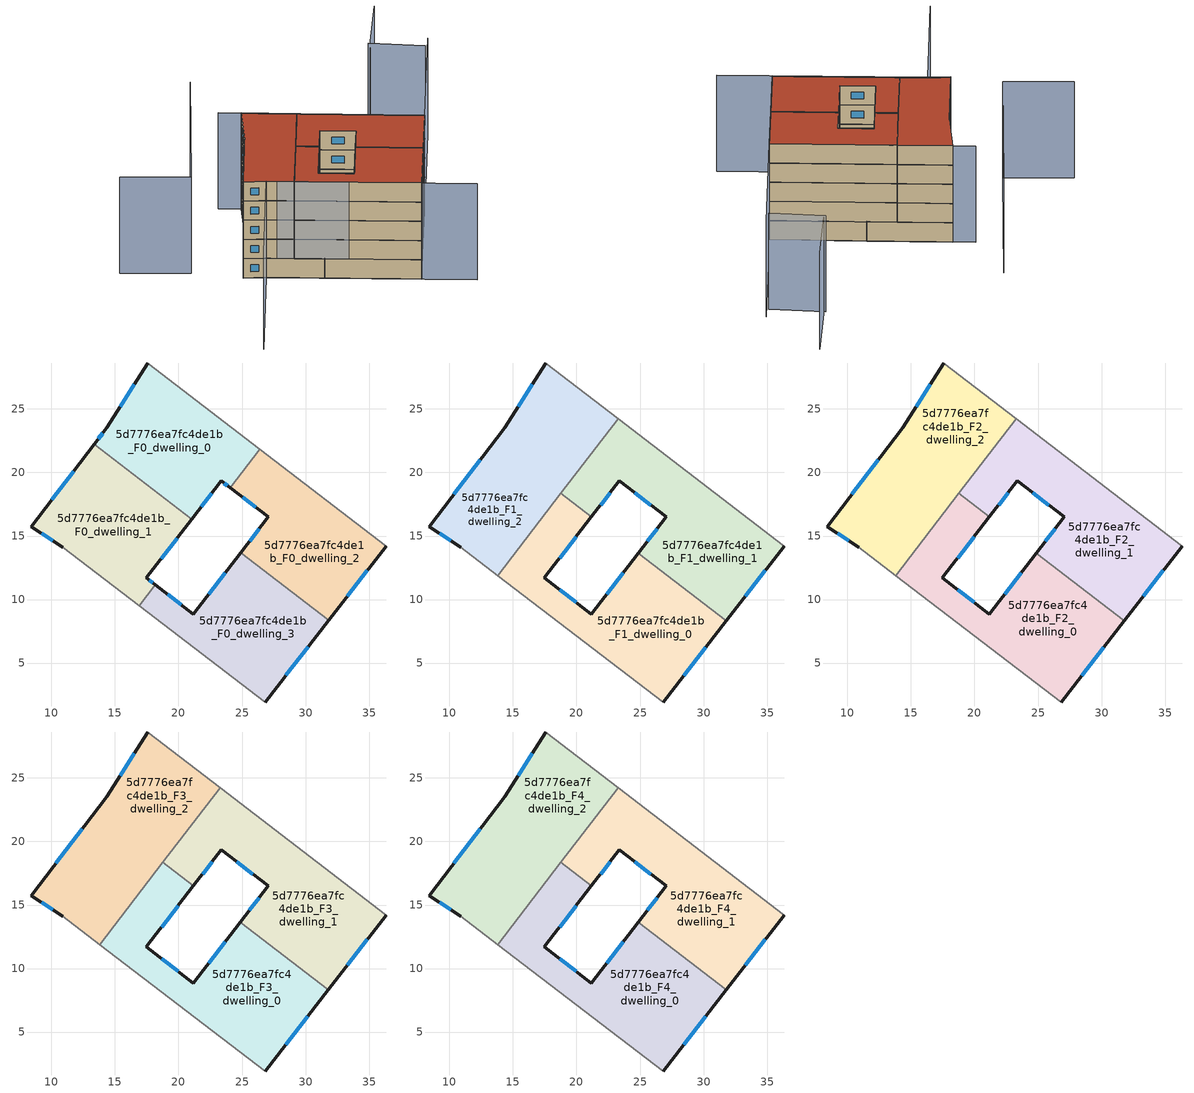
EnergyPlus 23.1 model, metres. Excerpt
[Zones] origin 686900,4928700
5d7776ea7fc4de1b_F0_dwelling_0
 floor ground (EU_floor_Construction): 24.07,18.8 26.4,21.83 17.58,28.62 14.37,23.52 13.38,22.22 21.05,16.33 23.37,19.34 z0
 wall outside (EU_wall_Construction): 24.07,18.8 23.37,19.34 21.05,16.33 / 13.38,22.22 14.37,23.52 17.58,28.62 z0:3
 wall to 5d7776ea7fc4de1b_F0_dwelling_2 (EU_wall_Construction): 26.4,21.83 24.07,18.8 z0:3
 wall to 5d7776ea7fc4de1b_F0_dwelling_1 (EU_wall_Construction): 21.05,16.33 13.38,22.22 z0:3
 wall adiabatic (EU_wall_Construction): 17.58,28.62 26.4,21.83 z0:3
 window (EU_Window_Construction): 23.84,18.97 23.59,19.16 / 22.61,18.36 21.8,17.31 / 13.7,22.64 14.05,23.1 / 15.41,25.18 16.53,26.96 z0.98:2.02
5d7776ea7fc4de1b_F0_dwelling_1
 floor ground (EU_floor_Construction): 18.19,11.15 17.48,11.7 21.05,16.33 13.38,22.22 8.43,15.74 10.89,14.1 16.92,9.5 z0
 wall outside (EU_wall_Construction): 21.05,16.33 17.48,11.7 18.19,11.15 / 10.89,14.1 8.43,15.74 13.38,22.22 z0:3
 wall to 5d7776ea7fc4de1b_F0_dwelling_3 (EU_wall_Construction): 18.19,11.15 16.92,9.5 z0:3
 wall adiabatic (EU_wall_Construction): 16.92,9.5 10.89,14.1 z0:3
 window (EU_Window_Construction): 19.89,14.82 18.64,13.2 / 17.71,11.52 17.96,11.33 / 10.09,14.63 9.23,15.2 / 10.04,17.85 11.77,20.11 z0.98:2.02
5d7776ea7fc4de1b_F0_dwelling_2
 floor ground (EU_floor_Construction): 31.82,8.37 36.34,14.2 26.4,21.83 24.07,18.8 27.06,16.5 24.9,13.69 z0
 wall outside (EU_wall_Construction): 36.34,14.2 31.82,8.37 / 24.9,13.69 27.06,16.5 24.07,18.8 z0:3
 wall adiabatic (EU_wall_Construction): 26.4,21.83 36.34,14.2 z0:3
 wall to 5d7776ea7fc4de1b_F0_dwelling_3 (EU_wall_Construction): 31.82,8.37 24.9,13.69 z0:3
 window (EU_Window_Construction): 34.87,12.3 33.29,10.27 / 25.6,14.6 26.35,15.59 / 26.08,17.25 25.04,18.05 z0.98:2.02
5d7776ea7fc4de1b_F0_dwelling_3
 floor ground (EU_floor_Construction): 26.83,1.94 31.82,8.37 24.9,13.69 21.18,8.86 18.19,11.15 16.92,9.5 z0
 wall outside (EU_wall_Construction): 31.82,8.37 26.83,1.94 / 18.19,11.15 21.18,8.86 24.9,13.69 z0:3
 wall adiabatic (EU_wall_Construction): 26.83,1.94 16.92,9.5 z0:3
 window (EU_Window_Construction): 22.39,10.43 23.69,12.12 / 30.19,6.28 28.45,4.03 / 19.16,10.41 20.2,9.6 z0.98:2.02
5d7776ea7fc4de1b_F1_dwelling_0
 floor to 5d7776ea7fc4de1b_F0_dwelling_3 (EU_floor_Construction): 26.83,1.94 31.79,8.34 24.87,13.66 21.18,8.86 18.19,11.15 16.92,9.5 z3
 floor to 5d7776ea7fc4de1b_F0_dwelling_1 (EU_floor_Construction): 18.19,11.15 17.48,11.7 21.05,16.33 18.63,18.18 13.79,11.88 16.92,9.5 z3
 floor to 5d7776ea7fc4de1b_F0_dwelling_0 (EU_floor_Construction): 21.05,16.33 21.18,16.5 18.77,18.35 18.63,18.18 z3
 wall outside (EU_wall_Construction): 21.18,16.5 17.48,11.7 21.18,8.86 24.87,13.66 / 31.79,8.34 26.83,1.94 z3:6
 wall to 5d7776ea7fc4de1b_F1_dwelling_1 (EU_wall_Construction): 18.77,18.35 21.18,16.5 / 24.87,13.66 31.79,8.34 z3:6
 wall adiabatic (EU_wall_Construction): 26.83,1.94 13.79,11.88 z3:6
 wall to 5d7776ea7fc4de1b_F1_dwelling_2 (EU_wall_Construction): 13.79,11.88 18.77,18.35 z3:6
 window (EU_Window_Construction): 19.98,14.94 18.68,13.26 / 18.68,10.77 19.97,9.78 / 22.38,10.42 23.67,12.1 / 30.18,6.26 28.44,4.02 z3.98:5.02
5d7776ea7fc4de1b_F1_dwelling_1
 floor to 5d7776ea7fc4de1b_F0_dwelling_2 (EU_floor_Construction): 31.82,8.37 36.34,14.2 26.4,21.83 24.07,18.8 27.06,16.5 24.9,13.69 z3
 floor to 5d7776ea7fc4de1b_F0_dwelling_0 (EU_floor_Construction): 24.07,18.8 26.4,21.83 23.28,24.23 18.77,18.35 21.18,16.5 23.37,19.34 z3
 floor to 5d7776ea7fc4de1b_F0_dwelling_3 (EU_floor_Construction): 31.79,8.34 31.82,8.37 24.9,13.69 24.87,13.66 z3
 wall outside (EU_wall_Construction): 36.34,14.2 31.79,8.34 / 24.87,13.66 27.06,16.5 23.37,19.34 21.18,16.5 z3:6
 wall adiabatic (EU_wall_Construction): 23.28,24.23 36.34,14.2 z3:6
 wall to 5d7776ea7fc4de1b_F1_dwelling_2 (EU_wall_Construction): 18.77,18.35 23.28,24.23 z3:6
 window (EU_Window_Construction): 34.86,12.29 33.27,10.24 / 25.58,14.58 26.35,15.58 / 25.86,17.42 24.57,18.41 / 22.66,18.41 21.89,17.42 z3.98:5.02
5d7776ea7fc4de1b_F1_dwelling_2
 floor to 5d7776ea7fc4de1b_F0_dwelling_0 (EU_floor_Construction): 18.63,18.18 23.28,24.23 17.58,28.62 14.37,23.52 13.38,22.22 z3
 floor to 5d7776ea7fc4de1b_F0_dwelling_1 (EU_floor_Construction): 13.79,11.88 18.63,18.18 13.38,22.22 8.43,15.74 10.89,14.1 z3
 wall outside (EU_wall_Construction): 10.89,14.1 8.43,15.74 14.37,23.52 17.58,28.62 z3:6
 wall adiabatic (EU_wall_Construction): 17.58,28.62 23.28,24.23 / 13.79,11.88 10.89,14.1 z3:6
 window (EU_Window_Construction): 15.41,25.18 16.53,26.96 / 10.09,14.63 9.23,15.2 / 10.36,18.27 12.44,20.99 z3.98:5.02
5d7776ea7fc4de1b_F2_dwelling_0
 floor to 5d7776ea7fc4de1b_F1_dwelling_0 (EU_floor_Construction): 26.83,1.94 31.79,8.34 24.87,13.66 21.18,8.86 17.48,11.7 21.18,16.5 18.77,18.35 13.79,11.88 z6
 wall outside (EU_wall_Construction): 21.18,16.5 17.48,11.7 21.18,8.86 24.87,13.66 / 31.79,8.34 26.83,1.94 z6:9
 wall to 5d7776ea7fc4de1b_F2_dwelling_1 (EU_wall_Construction): 18.77,18.35 21.18,16.5 / 24.87,13.66 31.79,8.34 z6:9
 wall adiabatic (EU_wall_Construction): 26.83,1.94 13.79,11.88 z6:9
 wall to 5d7776ea7fc4de1b_F2_dwelling_2 (EU_wall_Construction): 13.79,11.88 18.77,18.35 z6:9
 window (EU_Window_Construction): 19.98,14.94 18.68,13.26 / 18.68,10.77 19.97,9.78 / 22.38,10.42 23.67,12.1 / 30.18,6.26 28.44,4.02 z6.98:8.02
5d7776ea7fc4de1b_F2_dwelling_1
 floor to 5d7776ea7fc4de1b_F1_dwelling_1 (EU_floor_Construction): 31.79,8.34 36.34,14.2 23.28,24.23 18.77,18.35 21.18,16.5 23.37,19.34 27.06,16.5 24.87,13.66 z6
 wall outside (EU_wall_Construction): 36.34,14.2 31.79,8.34 / 24.87,13.66 27.06,16.5 23.37,19.34 21.18,16.5 z6:9
 wall adiabatic (EU_wall_Construction): 23.28,24.23 36.34,14.2 z6:9
 wall to 5d7776ea7fc4de1b_F2_dwelling_2 (EU_wall_Construction): 18.77,18.35 23.28,24.23 z6:9
 window (EU_Window_Construction): 34.86,12.29 33.27,10.24 / 25.58,14.58 26.35,15.58 / 25.86,17.42 24.57,18.41 / 22.66,18.41 21.89,17.42 z6.98:8.02
5d7776ea7fc4de1b_F2_dwelling_2
 floor to 5d7776ea7fc4de1b_F1_dwelling_2 (EU_floor_Construction): 13.79,11.88 23.28,24.23 17.58,28.62 14.37,23.52 8.43,15.74 10.89,14.1 z6
 wall outside (EU_wall_Construction): 10.89,14.1 8.43,15.74 14.37,23.52 17.58,28.62 z6:9
 wall adiabatic (EU_wall_Construction): 17.58,28.62 23.28,24.23 / 13.79,11.88 10.89,14.1 z6:9
 window (EU_Window_Construction): 15.41,25.18 16.53,26.96 / 10.09,14.63 9.23,15.2 / 10.36,18.27 12.44,20.99 z6.98:8.02
5d7776ea7fc4de1b_F3_dwelling_0
 floor to 5d7776ea7fc4de1b_F2_dwelling_0 (EU_floor_Construction): 26.83,1.94 31.79,8.34 24.87,13.66 21.18,8.86 17.48,11.7 21.18,16.5 18.77,18.35 13.79,11.88 z9
 wall outside (EU_wall_Construction): 21.18,16.5 17.48,11.7 21.18,8.86 24.87,13.66 / 31.79,8.34 26.83,1.94 z9:12
 wall to 5d7776ea7fc4de1b_F3_dwelling_1 (EU_wall_Construction): 18.77,18.35 21.18,16.5 / 24.87,13.66 31.79,8.34 z9:12
 wall adiabatic (EU_wall_Construction): 26.83,1.94 13.79,11.88 z9:12
 wall to 5d7776ea7fc4de1b_F3_dwelling_2 (EU_wall_Construction): 13.79,11.88 18.77,18.35 z9:12
 window (EU_Window_Construction): 19.98,14.94 18.68,13.26 / 18.68,10.77 19.97,9.78 / 22.38,10.42 23.67,12.1 / 30.18,6.26 28.44,4.02 z9.98:11.02
5d7776ea7fc4de1b_F3_dwelling_1
 floor to 5d7776ea7fc4de1b_F2_dwelling_1 (EU_floor_Construction): 31.79,8.34 36.34,14.2 23.28,24.23 18.77,18.35 21.18,16.5 23.37,19.34 27.06,16.5 24.87,13.66 z9
 wall outside (EU_wall_Construction): 36.34,14.2 31.79,8.34 / 24.87,13.66 27.06,16.5 23.37,19.34 21.18,16.5 z9:12
 wall adiabatic (EU_wall_Construction): 23.28,24.23 36.34,14.2 z9:12
 wall to 5d7776ea7fc4de1b_F3_dwelling_2 (EU_wall_Construction): 18.77,18.35 23.28,24.23 z9:12
 window (EU_Window_Construction): 34.86,12.29 33.27,10.24 / 25.58,14.58 26.35,15.58 / 25.86,17.42 24.57,18.41 / 22.66,18.41 21.89,17.42 z9.98:11.02
5d7776ea7fc4de1b_F3_dwelling_2
 floor to 5d7776ea7fc4de1b_F2_dwelling_2 (EU_floor_Construction): 13.79,11.88 23.28,24.23 17.58,28.62 14.37,23.52 8.43,15.74 10.89,14.1 z9
 wall outside (EU_wall_Construction): 10.89,14.1 8.43,15.74 14.37,23.52 17.58,28.62 z9:12
 wall adiabatic (EU_wall_Construction): 17.58,28.62 23.28,24.23 / 13.79,11.88 10.89,14.1 z9:12
 window (EU_Window_Construction): 15.41,25.18 16.53,26.96 / 10.09,14.63 9.23,15.2 / 10.36,18.27 12.44,20.99 z9.98:11.02
5d7776ea7fc4de1b_F4_dwelling_0
 floor to 5d7776ea7fc4de1b_F3_dwelling_0 (EU_floor_Construction): 26.83,1.94 31.79,8.34 24.87,13.66 21.18,8.86 17.48,11.7 21.18,16.5 18.77,18.35 13.79,11.88 z12
 wall outside (EU_wall_Construction): 21.18,16.5 17.48,11.7 21.18,8.86 24.87,13.66 / 31.79,8.34 26.83,1.94 z12:15
 wall to 5d7776ea7fc4de1b_F4_dwelling_1 (EU_wall_Construction): 18.77,18.35 21.18,16.5 / 24.87,13.66 31.79,8.34 z12:15
 wall adiabatic (EU_wall_Construction): 26.83,1.94 13.79,11.88 z12:15
 wall to 5d7776ea7fc4de1b_F4_dwelling_2 (EU_wall_Construction): 13.79,11.88 18.77,18.35 z12:15
 window (EU_Window_Construction): 19.98,14.94 18.68,13.26 / 18.68,10.77 19.97,9.78 / 22.38,10.42 23.67,12.1 / 30.18,6.26 28.44,4.02 z12.98:14.02
 roof outside (EU_roof_Construction): 24.87,13.66 31.79,8.34 26.83,1.94 13.79,11.88 18.77,18.35 21.18,16.5 17.48,11.7 21.18,8.86 z15
5d7776ea7fc4de1b_F4_dwelling_1
 floor to 5d7776ea7fc4de1b_F3_dwelling_1 (EU_floor_Construction): 31.79,8.34 36.34,14.2 23.28,24.23 18.77,18.35 21.18,16.5 23.37,19.34 27.06,16.5 24.87,13.66 z12
 wall outside (EU_wall_Construction): 36.34,14.2 31.79,8.34 / 24.87,13.66 27.06,16.5 23.37,19.34 21.18,16.5 z12:15
 wall adiabatic (EU_wall_Construction): 23.28,24.23 36.34,14.2 z12:15
 wall to 5d7776ea7fc4de1b_F4_dwelling_2 (EU_wall_Construction): 18.77,18.35 23.28,24.23 z12:15
 window (EU_Window_Construction): 34.86,12.29 33.27,10.24 / 25.58,14.58 26.35,15.58 / 25.86,17.42 24.57,18.41 / 22.66,18.41 21.89,17.42 z12.98:14.02
 roof outside (EU_roof_Construction): 36.34,14.2 31.79,8.34 24.87,13.66 27.06,16.5 23.37,19.34 21.18,16.5 18.77,18.35 23.28,24.23 z15
5d7776ea7fc4de1b_F4_dwelling_2
 floor to 5d7776ea7fc4de1b_F3_dwelling_2 (EU_floor_Construction): 13.79,11.88 23.28,24.23 17.58,28.62 14.37,23.52 8.43,15.74 10.89,14.1 z12
 wall outside (EU_wall_Construction): 10.89,14.1 8.43,15.74 14.37,23.52 17.58,28.62 z12:15
 wall adiabatic (EU_wall_Construction): 17.58,28.62 23.28,24.23 / 13.79,11.88 10.89,14.1 z12:15
 window (EU_Window_Construction): 15.41,25.18 16.53,26.96 / 10.09,14.63 9.23,15.2 / 10.36,18.27 12.44,20.99 z12.98:14.02
 roof outside (EU_roof_Construction): 23.28,24.23 13.79,11.88 10.89,14.1 8.43,15.74 14.37,23.52 17.58,28.62 z15
shading: 0.98,1.11 10.89,14.1 / 10.89,14.1 32.55,-2.42 / 47.05,28.13 36.33,14.2 / 36.33,14.2 15.24,30.41 / 16.45,38.19 3.71,20.66 / 3.71,20.66 -3.74,26.07 / 45.77,26.91 40.21,31.77 / 45.87,38.15 40.69,31.9 z0:15
[Building]
EU S2 Campaign: North Axis=0; Terrain=City; Solar Distribution=FullExterior
[Site:Location]
Bologna: Latitude=44.5; Longitude=11.25; Time Zone=1; Elevation=37
[SizingPeriod:WeatherFileDays]
AnnualSizingPeriod: Begin Month=1; Begin Day of Month=1; End Month=12; End Day of Month=31; Day of Week for Start Day=Monday; Use Weather File Daylight Saving Period=No; Use Weather File Rain and Snow Indicators=No
[MATERIAL]
EU_InternalMass_Material: Roughness=MediumRough; Thickness=0.1; Conductivity=1; Density=1800; Specific Heat=900; Thermal Absorptance=0.9; Solar Absorptance=0.7; Visible Absorptance=0.7
[MATERIAL:NOMASS] Roughness=MediumRough; Thermal Absorptance=0.9; Solar Absorptance=0.7; Visible Absorptance=0.7
Name | Thermal Resistance
EU_wall_NoMass | 0.905828
EU_roof_NoMass | 0.37593
EU_floor_NoMass | 0.67114
[WINDOWMATERIAL:SIMPLEGLAZINGSYSTEM]
EU_Window_SimpleGlazing: UFactor=4.52486; Solar Heat Gain Coefficient=0.85; Visible Transmittance=0.85
[CONSTRUCTION]
EU_wall_Construction: EU_wall_NoMass
EU_roof_Construction: EU_roof_NoMass
EU_floor_Construction: EU_floor_NoMass
EU_InternalMass_Construction: EU_InternalMass_Material
EU_Window_Construction: EU_Window_SimpleGlazing
[ZONE] Type=1; Multiplier=1; Ceiling Height=autocalculate; Floor Area=autocalculate; Part of Total Floor Area=Yes
Name | Volume
5d7776ea7fc4de1b_F0_dwelling_0 | 236.769
5d7776ea7fc4de1b_F1_dwelling_0; 5d7776ea7fc4de1b_F2_dwelling_0; 5d7776ea7fc4de1b_F3_dwelling_0; 5d7776ea7fc4de1b_F4_dwelling_0 | 315.702
5d7776ea7fc4de1b_F0_dwelling_1 | 236.755
5d7776ea7fc4de1b_F1_dwelling_1; 5d7776ea7fc4de1b_F2_dwelling_1; 5d7776ea7fc4de1b_F3_dwelling_1; 5d7776ea7fc4de1b_F4_dwelling_1 | 315.701
5d7776ea7fc4de1b_F0_dwelling_2 | 236.771
5d7776ea7fc4de1b_F1_dwelling_2; 5d7776ea7fc4de1b_F2_dwelling_2; 5d7776ea7fc4de1b_F3_dwelling_2; 5d7776ea7fc4de1b_F4_dwelling_2 | 315.667
5d7776ea7fc4de1b_F0_dwelling_3 | 236.751
[INTERNALMASS] Construction=EU_InternalMass_Construction
Name | Zone or ZoneList | Surface Area
5d7776ea7fc4de1b_F0_dwelling_0_EU_InternalMass | 5d7776ea7fc4de1b_F0_dwelling_0 | 78.9227
5d7776ea7fc4de1b_F0_dwelling_1_EU_InternalMass | 5d7776ea7fc4de1b_F0_dwelling_1 | 78.9182
5d7776ea7fc4de1b_F0_dwelling_2_EU_InternalMass | 5d7776ea7fc4de1b_F0_dwelling_2 | 78.9238
5d7776ea7fc4de1b_F0_dwelling_3_EU_InternalMass | 5d7776ea7fc4de1b_F0_dwelling_3 | 78.9173
5d7776ea7fc4de1b_F1_dwelling_0_EU_InternalMass | 5d7776ea7fc4de1b_F1_dwelling_0 | 105.23
5d7776ea7fc4de1b_F1_dwelling_1_EU_InternalMass | 5d7776ea7fc4de1b_F1_dwelling_1 | 105.234
5d7776ea7fc4de1b_F1_dwelling_2_EU_InternalMass | 5d7776ea7fc4de1b_F1_dwelling_2 | 105.223
5d7776ea7fc4de1b_F2_dwelling_0_EU_InternalMass | 5d7776ea7fc4de1b_F2_dwelling_0 | 105.23
5d7776ea7fc4de1b_F2_dwelling_1_EU_InternalMass | 5d7776ea7fc4de1b_F2_dwelling_1 | 105.234
5d7776ea7fc4de1b_F2_dwelling_2_EU_InternalMass | 5d7776ea7fc4de1b_F2_dwelling_2 | 105.223
5d7776ea7fc4de1b_F3_dwelling_0_EU_InternalMass | 5d7776ea7fc4de1b_F3_dwelling_0 | 105.23
5d7776ea7fc4de1b_F3_dwelling_1_EU_InternalMass | 5d7776ea7fc4de1b_F3_dwelling_1 | 105.234
5d7776ea7fc4de1b_F3_dwelling_2_EU_InternalMass | 5d7776ea7fc4de1b_F3_dwelling_2 | 105.223
5d7776ea7fc4de1b_F4_dwelling_0_EU_InternalMass | 5d7776ea7fc4de1b_F4_dwelling_0 | 105.23
5d7776ea7fc4de1b_F4_dwelling_1_EU_InternalMass | 5d7776ea7fc4de1b_F4_dwelling_1 | 105.234
5d7776ea7fc4de1b_F4_dwelling_2_EU_InternalMass | 5d7776ea7fc4de1b_F4_dwelling_2 | 105.223
[OTHEREQUIPMENT] Fuel Type=Electricity; Design Level Calculation Method=Watts/Area; Power per Zone Floor Area=1; Fraction Latent=0; Fraction Radiant=0; Fraction Lost=0; Carbon Dioxide Generation Rate=0; EndUse Subcategory=EU_Step8_InternalGains
Name | Zone or ZoneList or Space or SpaceList | Schedule
EU_Step8_InternalGain_5d7776ea7fc4de1b_F0_dwelling_0_f000 | 5d7776ea7fc4de1b_F0_dwelling_0 | EU_Step8_GainSchedule_5d7776ea7fc4de1b_F0_dwelling_0_f000
EU_Step8_InternalGain_5d7776ea7fc4de1b_F0_dwelling_1_f000 | 5d7776ea7fc4de1b_F0_dwelling_1 | EU_Step8_GainSchedule_5d7776ea7fc4de1b_F0_dwelling_1_f000
EU_Step8_InternalGain_5d7776ea7fc4de1b_F0_dwelling_2_f000 | 5d7776ea7fc4de1b_F0_dwelling_2 | EU_Step8_GainSchedule_5d7776ea7fc4de1b_F0_dwelling_2_f000
EU_Step8_InternalGain_5d7776ea7fc4de1b_F0_dwelling_3_f000 | 5d7776ea7fc4de1b_F0_dwelling_3 | EU_Step8_GainSchedule_5d7776ea7fc4de1b_F0_dwelling_3_f000
EU_Step8_InternalGain_5d7776ea7fc4de1b_F1_dwelling_0_f000 | 5d7776ea7fc4de1b_F1_dwelling_0 | EU_Step8_GainSchedule_5d7776ea7fc4de1b_F1_dwelling_0_f000
EU_Step8_InternalGain_5d7776ea7fc4de1b_F1_dwelling_1_f000 | 5d7776ea7fc4de1b_F1_dwelling_1 | EU_Step8_GainSchedule_5d7776ea7fc4de1b_F1_dwelling_1_f000
EU_Step8_InternalGain_5d7776ea7fc4de1b_F1_dwelling_2_f000 | 5d7776ea7fc4de1b_F1_dwelling_2 | EU_Step8_GainSchedule_5d7776ea7fc4de1b_F1_dwelling_2_f000
EU_Step8_InternalGain_5d7776ea7fc4de1b_F2_dwelling_0_f000 | 5d7776ea7fc4de1b_F2_dwelling_0 | EU_Step8_GainSchedule_5d7776ea7fc4de1b_F2_dwelling_0_f000
EU_Step8_InternalGain_5d7776ea7fc4de1b_F2_dwelling_1_f000 | 5d7776ea7fc4de1b_F2_dwelling_1 | EU_Step8_GainSchedule_5d7776ea7fc4de1b_F2_dwelling_1_f000
EU_Step8_InternalGain_5d7776ea7fc4de1b_F2_dwelling_2_f000 | 5d7776ea7fc4de1b_F2_dwelling_2 | EU_Step8_GainSchedule_5d7776ea7fc4de1b_F2_dwelling_2_f000
EU_Step8_InternalGain_5d7776ea7fc4de1b_F3_dwelling_0_f000 | 5d7776ea7fc4de1b_F3_dwelling_0 | EU_Step8_GainSchedule_5d7776ea7fc4de1b_F3_dwelling_0_f000
EU_Step8_InternalGain_5d7776ea7fc4de1b_F3_dwelling_1_f000 | 5d7776ea7fc4de1b_F3_dwelling_1 | EU_Step8_GainSchedule_5d7776ea7fc4de1b_F3_dwelling_1_f000
EU_Step8_InternalGain_5d7776ea7fc4de1b_F3_dwelling_2_f000 | 5d7776ea7fc4de1b_F3_dwelling_2 | EU_Step8_GainSchedule_5d7776ea7fc4de1b_F3_dwelling_2_f000
EU_Step8_InternalGain_5d7776ea7fc4de1b_F4_dwelling_0_f000 | 5d7776ea7fc4de1b_F4_dwelling_0 | EU_Step8_GainSchedule_5d7776ea7fc4de1b_F4_dwelling_0_f000
EU_Step8_InternalGain_5d7776ea7fc4de1b_F4_dwelling_1_f000 | 5d7776ea7fc4de1b_F4_dwelling_1 | EU_Step8_GainSchedule_5d7776ea7fc4de1b_F4_dwelling_1_f000
EU_Step8_InternalGain_5d7776ea7fc4de1b_F4_dwelling_2_f000 | 5d7776ea7fc4de1b_F4_dwelling_2 | EU_Step8_GainSchedule_5d7776ea7fc4de1b_F4_dwelling_2_f000
[ZONEVENTILATION:DESIGNFLOWRATE] Schedule=EU_AlwaysOn; Design Flow Rate Calculation Method=AirChanges/Hour; Air Changes per Hour=0.73129; Ventilation Type=Natural; Fan Pressure Rise=0; Fan Total Efficiency=1; Constant Term Coefficient=1; Temperature Term Coefficient=0; Velocity Term Coefficient=0; Velocity Squared Term Coefficient=0; Minimum Indoor Temperature=-100; Maximum Indoor Temperature=100; Delta Temperature=-100; Minimum Outdoor Temperature=-100; Maximum Outdoor Temperature=100; Maximum Wind Speed=40
Name | Zone or ZoneList or Space or SpaceList
EU_ConstantAir_5d7776ea7fc4de1b_F0_dwelling_0 | 5d7776ea7fc4de1b_F0_dwelling_0
EU_ConstantAir_5d7776ea7fc4de1b_F0_dwelling_1 | 5d7776ea7fc4de1b_F0_dwelling_1
EU_ConstantAir_5d7776ea7fc4de1b_F0_dwelling_2 | 5d7776ea7fc4de1b_F0_dwelling_2
EU_ConstantAir_5d7776ea7fc4de1b_F0_dwelling_3 | 5d7776ea7fc4de1b_F0_dwelling_3
EU_ConstantAir_5d7776ea7fc4de1b_F1_dwelling_0 | 5d7776ea7fc4de1b_F1_dwelling_0
EU_ConstantAir_5d7776ea7fc4de1b_F1_dwelling_1 | 5d7776ea7fc4de1b_F1_dwelling_1
EU_ConstantAir_5d7776ea7fc4de1b_F1_dwelling_2 | 5d7776ea7fc4de1b_F1_dwelling_2
EU_ConstantAir_5d7776ea7fc4de1b_F2_dwelling_0 | 5d7776ea7fc4de1b_F2_dwelling_0
EU_ConstantAir_5d7776ea7fc4de1b_F2_dwelling_1 | 5d7776ea7fc4de1b_F2_dwelling_1
EU_ConstantAir_5d7776ea7fc4de1b_F2_dwelling_2 | 5d7776ea7fc4de1b_F2_dwelling_2
EU_ConstantAir_5d7776ea7fc4de1b_F3_dwelling_0 | 5d7776ea7fc4de1b_F3_dwelling_0
EU_ConstantAir_5d7776ea7fc4de1b_F3_dwelling_1 | 5d7776ea7fc4de1b_F3_dwelling_1
EU_ConstantAir_5d7776ea7fc4de1b_F3_dwelling_2 | 5d7776ea7fc4de1b_F3_dwelling_2
EU_ConstantAir_5d7776ea7fc4de1b_F4_dwelling_0 | 5d7776ea7fc4de1b_F4_dwelling_0
EU_ConstantAir_5d7776ea7fc4de1b_F4_dwelling_1 | 5d7776ea7fc4de1b_F4_dwelling_1
EU_ConstantAir_5d7776ea7fc4de1b_F4_dwelling_2 | 5d7776ea7fc4de1b_F4_dwelling_2
[HVACTEMPLATE:THERMOSTAT] Constant Heating Setpoint=20; Constant Cooling Setpoint=50
EU_HeatOnly_5d7776ea7fc4de1b_F0_dwelling_0; EU_HeatOnly_5d7776ea7fc4de1b_F0_dwelling_1; EU_HeatOnly_5d7776ea7fc4de1b_F0_dwelling_2; EU_HeatOnly_5d7776ea7fc4de1b_F0_dwelling_3; EU_HeatOnly_5d7776ea7fc4de1b_F1_dwelling_0; EU_HeatOnly_5d7776ea7fc4de1b_F1_dwelling_1; EU_HeatOnly_5d7776ea7fc4de1b_F1_dwelling_2; EU_HeatOnly_5d7776ea7fc4de1b_F2_dwelling_0; EU_HeatOnly_5d7776ea7fc4de1b_F2_dwelling_1; EU_HeatOnly_5d7776ea7fc4de1b_F2_dwelling_2; EU_HeatOnly_5d7776ea7fc4de1b_F3_dwelling_0; EU_HeatOnly_5d7776ea7fc4de1b_F3_dwelling_1; EU_HeatOnly_5d7776ea7fc4de1b_F3_dwelling_2; EU_HeatOnly_5d7776ea7fc4de1b_F4_dwelling_0; EU_HeatOnly_5d7776ea7fc4de1b_F4_dwelling_1; EU_HeatOnly_5d7776ea7fc4de1b_F4_dwelling_2
[HVACTEMPLATE:ZONE:IDEALLOADSAIRSYSTEM] System Availability Schedule=EU_AlwaysOn; Maximum Heating Supply Air Temperature=50; Minimum Cooling Supply Air Temperature=13; Maximum Heating Supply Air Humidity Ratio=0.0156; Minimum Cooling Supply Air Humidity Ratio=0.0077; Heating Limit=NoLimit; Cooling Limit=NoLimit; Heating Availability Schedule=EU_AlwaysOn; Cooling Availability Schedule=EU_CoolingOff; Dehumidification Control Type=ConstantSensibleHeatRatio; Cooling Sensible Heat Ratio=0.7; Dehumidification Setpoint=60; Humidification Control Type=None; Humidification Setpoint=30; Outdoor Air Method=None; Outdoor Air Flow Rate per Person=0.00944; Outdoor Air Flow Rate per Zone Floor Area=0; Outdoor Air Flow Rate per Zone=0; Demand Controlled Ventilation Type=None; Outdoor Air Economizer Type=NoEconomizer; Heat Recovery Type=None; Sensible Heat Recovery Effectiveness=0.7; Latent Heat Recovery Effectiveness=0.65
Name | Template Thermostat
5d7776ea7fc4de1b_F0_dwelling_0 | EU_HeatOnly_5d7776ea7fc4de1b_F0_dwelling_0
5d7776ea7fc4de1b_F0_dwelling_1 | EU_HeatOnly_5d7776ea7fc4de1b_F0_dwelling_1
5d7776ea7fc4de1b_F0_dwelling_2 | EU_HeatOnly_5d7776ea7fc4de1b_F0_dwelling_2
5d7776ea7fc4de1b_F0_dwelling_3 | EU_HeatOnly_5d7776ea7fc4de1b_F0_dwelling_3
5d7776ea7fc4de1b_F1_dwelling_0 | EU_HeatOnly_5d7776ea7fc4de1b_F1_dwelling_0
5d7776ea7fc4de1b_F1_dwelling_1 | EU_HeatOnly_5d7776ea7fc4de1b_F1_dwelling_1
5d7776ea7fc4de1b_F1_dwelling_2 | EU_HeatOnly_5d7776ea7fc4de1b_F1_dwelling_2
5d7776ea7fc4de1b_F2_dwelling_0 | EU_HeatOnly_5d7776ea7fc4de1b_F2_dwelling_0
5d7776ea7fc4de1b_F2_dwelling_1 | EU_HeatOnly_5d7776ea7fc4de1b_F2_dwelling_1
5d7776ea7fc4de1b_F2_dwelling_2 | EU_HeatOnly_5d7776ea7fc4de1b_F2_dwelling_2
5d7776ea7fc4de1b_F3_dwelling_0 | EU_HeatOnly_5d7776ea7fc4de1b_F3_dwelling_0
5d7776ea7fc4de1b_F3_dwelling_1 | EU_HeatOnly_5d7776ea7fc4de1b_F3_dwelling_1
5d7776ea7fc4de1b_F3_dwelling_2 | EU_HeatOnly_5d7776ea7fc4de1b_F3_dwelling_2
5d7776ea7fc4de1b_F4_dwelling_0 | EU_HeatOnly_5d7776ea7fc4de1b_F4_dwelling_0
5d7776ea7fc4de1b_F4_dwelling_1 | EU_HeatOnly_5d7776ea7fc4de1b_F4_dwelling_1
5d7776ea7fc4de1b_F4_dwelling_2 | EU_HeatOnly_5d7776ea7fc4de1b_F4_dwelling_2
[SIZING:ZONE] Zone Cooling Design Supply Air Temperature Input Method=SupplyAirTemperature; Zone Cooling Design Supply Air Temperature=13; Zone Heating Design Supply Air Temperature Input Method=SupplyAirTemperature; Zone Heating Design Supply Air Temperature=50; Zone Cooling Design Supply Air Humidity Ratio=0.008; Zone Heating Design Supply Air Humidity Ratio=0.008; Cooling Design Air Flow Method=DesignDay; Cooling Design Air Flow Rate=0; Cooling Minimum Air Flow per Zone Floor Area=0.000762; Cooling Minimum Air Flow=0; Cooling Minimum Air Flow Fraction=0.2; Heating Design Air Flow Method=DesignDay; Heating Design Air Flow Rate=0; Heating Maximum Air Flow per Zone Floor Area=0.002032; Heating Maximum Air Flow=0.141576; Heating Maximum Air Flow Fraction=0.3; Account for Dedicated Outdoor Air System=No; Dedicated Outdoor Air System Control Strategy=NeutralSupplyAir; Dedicated Outdoor Air Low Setpoint Temperature for Design=autosize; Dedicated Outdoor Air High Setpoint Temperature for Design=autosize; Zone Load Sizing Method=Sensible Load Only No Latent Load; Zone Latent Cooling Design Supply Air Humidity Ratio Input Method=HumidityRatioDifference; Zone Cooling Design Supply Air Humidity Ratio Difference=0.005; Zone Latent Heating Design Supply Air Humidity Ratio Input Method=HumidityRatioDifference; Zone Humidification Design Supply Air Humidity Ratio Difference=0.005
5d7776ea7fc4de1b_F0_dwelling_0; 5d7776ea7fc4de1b_F0_dwelling_1; 5d7776ea7fc4de1b_F0_dwelling_2; 5d7776ea7fc4de1b_F0_dwelling_3; 5d7776ea7fc4de1b_F1_dwelling_0; 5d7776ea7fc4de1b_F1_dwelling_1; 5d7776ea7fc4de1b_F1_dwelling_2; 5d7776ea7fc4de1b_F2_dwelling_0; 5d7776ea7fc4de1b_F2_dwelling_1; 5d7776ea7fc4de1b_F2_dwelling_2; 5d7776ea7fc4de1b_F3_dwelling_0; 5d7776ea7fc4de1b_F3_dwelling_1; 5d7776ea7fc4de1b_F3_dwelling_2; 5d7776ea7fc4de1b_F4_dwelling_0; 5d7776ea7fc4de1b_F4_dwelling_1; 5d7776ea7fc4de1b_F4_dwelling_2
[SCHEDULE:CONSTANT]
Name | Hourly Value
EU_AlwaysOn | 1
EU_CoolingOff | 0
[SCHEDULE:FILE] Column Number=1; Rows to Skip at Top=0; Number of Hours of Data=8760; Column Separator=Comma; Interpolate to Timestep=No; Minutes per Item=60; Adjust Schedule for Daylight Savings=Yes
Name | File
EU_Step8_GainSchedule_5d7776ea7fc4de1b_F0_dwelling_0_f000 | ../../schedules/5d7776ea7fc4de1b/5d7776ea7fc4de1b_F0_dwelling_0_f000_gain.csv
EU_Step8_GainSchedule_5d7776ea7fc4de1b_F0_dwelling_1_f000 | ../../schedules/5d7776ea7fc4de1b/5d7776ea7fc4de1b_F0_dwelling_1_f000_gain.csv
EU_Step8_GainSchedule_5d7776ea7fc4de1b_F0_dwelling_2_f000 | ../../schedules/5d7776ea7fc4de1b/5d7776ea7fc4de1b_F0_dwelling_2_f000_gain.csv
EU_Step8_GainSchedule_5d7776ea7fc4de1b_F0_dwelling_3_f000 | ../../schedules/5d7776ea7fc4de1b/5d7776ea7fc4de1b_F0_dwelling_3_f000_gain.csv
EU_Step8_GainSchedule_5d7776ea7fc4de1b_F1_dwelling_0_f000 | ../../schedules/5d7776ea7fc4de1b/5d7776ea7fc4de1b_F1_dwelling_0_f000_gain.csv
EU_Step8_GainSchedule_5d7776ea7fc4de1b_F1_dwelling_1_f000 | ../../schedules/5d7776ea7fc4de1b/5d7776ea7fc4de1b_F1_dwelling_1_f000_gain.csv
EU_Step8_GainSchedule_5d7776ea7fc4de1b_F1_dwelling_2_f000 | ../../schedules/5d7776ea7fc4de1b/5d7776ea7fc4de1b_F1_dwelling_2_f000_gain.csv
EU_Step8_GainSchedule_5d7776ea7fc4de1b_F2_dwelling_0_f000 | ../../schedules/5d7776ea7fc4de1b/5d7776ea7fc4de1b_F2_dwelling_0_f000_gain.csv
EU_Step8_GainSchedule_5d7776ea7fc4de1b_F2_dwelling_1_f000 | ../../schedules/5d7776ea7fc4de1b/5d7776ea7fc4de1b_F2_dwelling_1_f000_gain.csv
EU_Step8_GainSchedule_5d7776ea7fc4de1b_F2_dwelling_2_f000 | ../../schedules/5d7776ea7fc4de1b/5d7776ea7fc4de1b_F2_dwelling_2_f000_gain.csv
EU_Step8_GainSchedule_5d7776ea7fc4de1b_F3_dwelling_0_f000 | ../../schedules/5d7776ea7fc4de1b/5d7776ea7fc4de1b_F3_dwelling_0_f000_gain.csv
EU_Step8_GainSchedule_5d7776ea7fc4de1b_F3_dwelling_1_f000 | ../../schedules/5d7776ea7fc4de1b/5d7776ea7fc4de1b_F3_dwelling_1_f000_gain.csv
EU_Step8_GainSchedule_5d7776ea7fc4de1b_F3_dwelling_2_f000 | ../../schedules/5d7776ea7fc4de1b/5d7776ea7fc4de1b_F3_dwelling_2_f000_gain.csv
EU_Step8_GainSchedule_5d7776ea7fc4de1b_F4_dwelling_0_f000 | ../../schedules/5d7776ea7fc4de1b/5d7776ea7fc4de1b_F4_dwelling_0_f000_gain.csv
EU_Step8_GainSchedule_5d7776ea7fc4de1b_F4_dwelling_1_f000 | ../../schedules/5d7776ea7fc4de1b/5d7776ea7fc4de1b_F4_dwelling_1_f000_gain.csv
EU_Step8_GainSchedule_5d7776ea7fc4de1b_F4_dwelling_2_f000 | ../../schedules/5d7776ea7fc4de1b/5d7776ea7fc4de1b_F4_dwelling_2_f000_gain.csv
